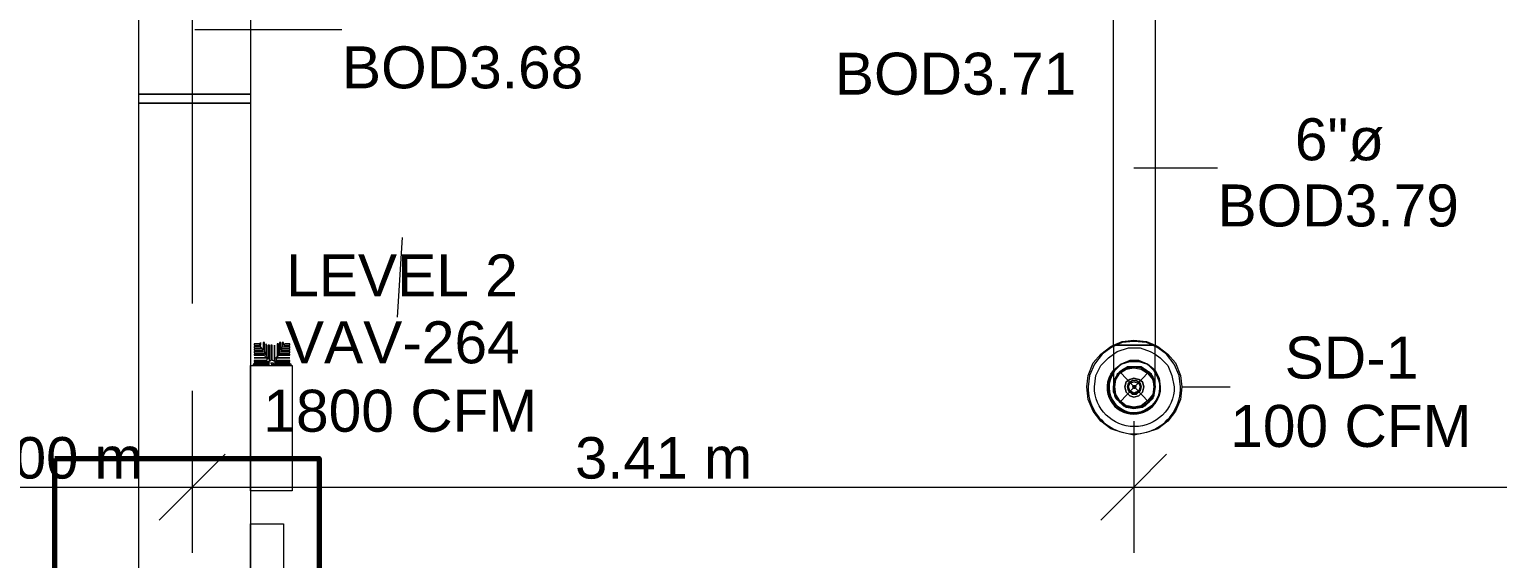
# Model space of a CAD drawing. Header units: metres. Extents: x -2 to 237, y -8 to 52.
# Drawn here: x 15.25 to 20.56, y 42.98 to 44.89 of the extents above; entities that cross this region are included whole.
import ezdxf

# ---------------------------------------------------------------- set-up
doc = ezdxf.new("R2010")
doc.units = ezdxf.units.M
doc.layers.add('HVAC - Ductos', color=5, linetype='Continuous', lineweight=0)
doc.layers.add('PDF2_Text', color=7, linetype='Continuous', lineweight=0)
doc.layers.add('PDF2_Geometry', color=7, linetype='Continuous', lineweight=0, true_color=0xaaaaaa)
doc.styles.add('PDF Helvetica', font='')
doc.styles.get('PDF Helvetica').set_extended_font_data('Helvetica')

msp = doc.modelspace()

# ---------------------------------------------------------------- linework, layer by layer
at = {"layer": 'HVAC - Ductos', "lineweight": 0}
for points in [[(16.0486, 45.6566), (16.0486, 44.6578), (15.6454, 44.6578), (15.6454, 45.6566)], [(15.6454, 44.6257), (15.6454, 44.6578), (16.0486, 44.6578), (16.0486, 44.6257)], [(16.0486, 44.6257), (16.0486, 42.8021), (15.6454, 42.8021), (15.6454, 44.6257)], [(19.1962, 43.6818), (19.2283, 43.6956), (19.2604, 43.6956), (19.2924, 43.6818), (19.3199, 43.6589), (19.2924, 43.6818), (19.2604, 43.6956), (19.2283, 43.6956), (19.1962, 43.6818), (19.1687, 43.6589)], [(16.1998, 43.2236), (16.0486, 43.2236), (16.0486, 43.6772), (16.1998, 43.6772)], [(16.1265, 43.6772), (16.1219, 43.6864), (16.1265, 43.6864), (16.1311, 43.6864)], [(19.3153, 43.6589), (19.2924, 43.6818), (19.2604, 43.691), (19.2283, 43.691), (19.1962, 43.6818), (19.1733, 43.6589), (19.1687, 43.6498), (19.1733, 43.6589), (19.1962, 43.6818), (19.2283, 43.691), (19.2604, 43.691), (19.2924, 43.6818), (19.3153, 43.6589), (19.3199, 43.6498)], [(19.1779, 43.6268), (19.1916, 43.6498), (19.2146, 43.6635), (19.242, 43.6681), (19.2695, 43.6635), (19.2924, 43.6498), (19.3108, 43.6268), (19.3153, 43.5994), (19.3108, 43.5719), (19.2924, 43.549), (19.2695, 43.5306), (19.242, 43.526), (19.2146, 43.5306), (19.1916, 43.549), (19.1779, 43.5719), (19.1733, 43.5994)], [(19.3382, 43.5994), (19.3337, 43.6314), (19.3199, 43.6589), (19.3337, 43.6314)], [(19.2146, 43.6177), (19.21, 43.5994), (19.2146, 43.6177), (19.2283, 43.6268), (19.242, 43.6314), (19.2604, 43.6268), (19.2741, 43.6177), (19.2786, 43.5994), (19.2741, 43.6177), (19.2604, 43.6268), (19.242, 43.6314), (19.2283, 43.6268)], [(19.2741, 43.581), (19.2786, 43.5994), (19.2741, 43.581), (19.2604, 43.5673), (19.242, 43.5627), (19.2283, 43.5673), (19.2146, 43.581), (19.21, 43.5994), (19.2146, 43.581), (19.2283, 43.5673), (19.242, 43.5627), (19.2604, 43.5673)], [(19.2237, 43.6131), (19.2191, 43.5994), (19.2237, 43.6131), (19.2374, 43.6222), (19.2512, 43.6222), (19.2649, 43.6131), (19.2695, 43.5994), (19.2649, 43.6131), (19.2512, 43.6222), (19.2374, 43.6222)], [(19.2649, 43.5856), (19.2695, 43.5994), (19.2649, 43.5856), (19.2512, 43.5719), (19.2374, 43.5719), (19.2237, 43.5856), (19.2191, 43.5994), (19.2237, 43.5856), (19.2374, 43.5764), (19.2512, 43.5764)], [(19.2283, 43.6131), (19.242, 43.6177), (19.2604, 43.6131), (19.2649, 43.5994), (19.2604, 43.5856), (19.242, 43.5764), (19.2283, 43.5856), (19.2237, 43.5994)], [(19.242, 43.604), (19.2374, 43.5994), (19.242, 43.604), (19.2466, 43.604), (19.2512, 43.5994), (19.2466, 43.604)], [(19.2466, 43.5948), (19.2512, 43.5994), (19.2466, 43.5948), (19.242, 43.5948), (19.2374, 43.5994), (19.242, 43.5948)], [(19.3153, 43.581), (19.3199, 43.5994), (19.3199, 43.604), (19.3153, 43.6177), (19.3199, 43.5994)], [(16.1677, 42.6372), (16.0486, 42.6372), (16.0486, 43.1046), (16.1677, 43.1046)]]:
    msp.add_lwpolyline(points, close=True, dxfattribs=at)
for points in [[(19.3199, 45.0747), (19.3199, 43.7506), (19.3291, 43.746), (19.3657, 43.7185), (19.3932, 43.6864), (19.4115, 43.6406), (19.4161, 43.5994), (19.4115, 43.5536), (19.3932, 43.5123), (19.3657, 43.4757), (19.3291, 43.4482), (19.2878, 43.4344), (19.242, 43.4253), (19.2008, 43.4344), (19.1596, 43.4482), (19.1229, 43.4757), (19.0954, 43.5123), (19.0771, 43.5536), (19.0725, 43.5994), (19.0771, 43.6406), (19.0954, 43.6864), (19.1229, 43.7185), (19.1596, 43.746), (19.1687, 43.7506), (19.1687, 45.0747)], [(15.847, 44.8914), (15.9936, 44.8914), (16.3784, 44.8914)], [(19.242, 44.392), (19.5444, 44.392)], [(16.5801, 43.8513), (16.5984, 44.14)], [(16.1952, 43.6772), (16.1952, 43.6818), (16.1311, 43.6818), (16.1906, 43.6818), (16.1906, 43.6864), (16.1357, 43.6864), (16.1402, 43.691), (16.1906, 43.691), (16.1906, 43.6956), (16.1402, 43.6956), (16.1448, 43.7048), (16.1906, 43.7048), (16.1448, 43.7048), (16.1493, 43.7139), (16.1906, 43.7139), (16.1906, 43.7185), (16.1493, 43.7185), (16.1539, 43.7231), (16.1906, 43.7231), (16.1906, 43.7277), (16.1585, 43.7277), (16.1631, 43.7322), (16.1906, 43.7322), (16.1906, 43.7368), (16.1631, 43.7368), (16.1677, 43.7414), (16.1906, 43.7414), (16.1906, 43.746), (16.1677, 43.746), (16.1723, 43.7506), (16.1906, 43.7506), (16.1906, 43.7551), (16.1723, 43.7551), (16.1677, 43.7506), (16.1677, 43.7597), (16.1631, 43.7597), (16.1631, 43.746), (16.1585, 43.7322), (16.1585, 43.7597), (16.1539, 43.7597), (16.1539, 43.7277), (16.1493, 43.7139), (16.1493, 43.7551), (16.1448, 43.7551), (16.1448, 43.7506), (16.1448, 43.7093), (16.1357, 43.7002), (16.1357, 43.7506), (16.1357, 43.691), (16.1311, 43.6956), (16.1265, 43.6956), (16.1265, 43.7506), (16.1219, 43.7506), (16.1219, 43.6956), (16.1173, 43.691), (16.1173, 43.7506), (16.1127, 43.7506), (16.1127, 43.7002), (16.1081, 43.7093), (16.1081, 43.7506), (16.1035, 43.7551), (16.1035, 43.7139), (16.099, 43.7277), (16.099, 43.7597), (16.0944, 43.7597), (16.0944, 43.7322), (16.0853, 43.746), (16.0853, 43.7597), (16.0853, 43.7506), (16.0807, 43.7551), (16.0623, 43.7551), (16.0623, 43.7506), (16.0807, 43.7506), (16.0807, 43.746), (16.0623, 43.746), (16.0623, 43.7414), (16.0853, 43.7414), (16.0853, 43.7368), (16.0623, 43.7368), (16.0623, 43.7322), (16.0898, 43.7322), (16.0944, 43.7277), (16.0623, 43.7277), (16.0623, 43.7231), (16.0944, 43.7231), (16.099, 43.7185), (16.0623, 43.7185), (16.0623, 43.7139), (16.099, 43.7139), (16.1035, 43.7048), (16.0623, 43.7048), (16.1081, 43.7048), (16.1081, 43.6956), (16.0623, 43.6956), (16.0623, 43.691), (16.1127, 43.691), (16.1173, 43.6864), (16.0623, 43.6864), (16.0623, 43.6818), (16.1173, 43.6818), (16.0577, 43.6818), (16.0577, 43.6772)], [(19.1687, 43.7506), (19.2008, 43.7643), (19.242, 43.7688), (19.2878, 43.7643), (19.3199, 43.7506)], [(19.3199, 43.746), (19.2878, 43.7597), (19.242, 43.7643), (19.2008, 43.7597), (19.1687, 43.746)], [(19.3199, 43.5994), (19.3199, 43.604), (19.3199, 43.6222), (19.3199, 43.6544), (19.3199, 43.691), (19.3199, 43.7322), (19.3199, 43.7506), (19.3153, 43.7506), (19.3108, 43.7506), (19.297, 43.7506), (19.2832, 43.7506), (19.2649, 43.7506), (19.242, 43.7506), (19.2237, 43.7506), (19.2054, 43.7506), (19.1916, 43.7506), (19.1779, 43.7506), (19.1687, 43.7506), (19.1687, 43.7048), (19.1687, 43.6681), (19.1687, 43.636), (19.1687, 43.6131), (19.1687, 43.5994)], [(19.1687, 43.7506), (19.1779, 43.7506), (19.1916, 43.7506), (19.2054, 43.7506), (19.2237, 43.7506), (19.242, 43.7506), (19.2649, 43.7506), (19.2832, 43.7506), (19.297, 43.7506), (19.3108, 43.7506), (19.3153, 43.7506), (19.3199, 43.7506)], [(19.1687, 43.7185), (19.1824, 43.7277), (19.2237, 43.7414), (19.2649, 43.7414), (19.3016, 43.7277), (19.3199, 43.7185)], [(19.1733, 43.6314), (19.1733, 43.6268), (19.1916, 43.6544), (19.1733, 43.6268), (19.1733, 43.6222), (19.1687, 43.5994), (19.1733, 43.5719), (19.1733, 43.5673), (19.1916, 43.5444), (19.21, 43.5306), (19.2191, 43.526), (19.242, 43.5215), (19.2649, 43.526), (19.2832, 43.5306), (19.297, 43.5444), (19.3108, 43.5627), (19.3153, 43.581), (19.3062, 43.5627), (19.297, 43.5444), (19.2786, 43.5352), (19.2649, 43.526), (19.242, 43.526), (19.2237, 43.526), (19.2054, 43.5352), (19.1916, 43.5444), (19.1824, 43.5627), (19.1733, 43.581), (19.1687, 43.5994), (19.1733, 43.6177), (19.1824, 43.636), (19.1916, 43.6498), (19.2054, 43.6635), (19.2237, 43.6681), (19.242, 43.6726), (19.2695, 43.6681), (19.2741, 43.6681), (19.297, 43.6544), (19.3108, 43.636), (19.3153, 43.6177), (19.3062, 43.636), (19.297, 43.6498), (19.2786, 43.6635), (19.2649, 43.6681), (19.242, 43.6726), (19.2649, 43.6726), (19.2832, 43.6635), (19.297, 43.6544), (19.3153, 43.6268), (19.3199, 43.5994), (19.3153, 43.5719), (19.3108, 43.5673), (19.297, 43.5444), (19.2741, 43.5306), (19.2695, 43.526), (19.2466, 43.5215)], [(19.21, 43.6681), (19.2146, 43.6681), (19.2191, 43.6681), (19.242, 43.6726), (19.2237, 43.6726), (19.2054, 43.6635), (19.1916, 43.6544), (19.1779, 43.636), (19.1687, 43.6177), (19.1687, 43.604), (19.1687, 43.5994), (19.1687, 43.581), (19.1779, 43.5627), (19.1916, 43.5444), (19.2054, 43.5306), (19.2237, 43.526), (19.242, 43.5215), (19.2741, 43.526), (19.297, 43.5444), (19.3153, 43.5673), (19.297, 43.5444), (19.2741, 43.5306)], [(19.1687, 43.6589), (19.1687, 43.6589)], [(19.1687, 43.6589), (19.1687, 43.6589)], [(19.1779, 43.6314), (19.1916, 43.6498), (19.21, 43.6635)], [(19.2741, 43.6681), (19.242, 43.6726), (19.2146, 43.6681), (19.1916, 43.6544), (19.2146, 43.6681), (19.242, 43.6726), (19.2741, 43.6681), (19.297, 43.6544), (19.3153, 43.6268)], [(19.2741, 43.6681), (19.2741, 43.6681)], [(19.2741, 43.6635), (19.297, 43.6498), (19.3108, 43.6314)], [(19.3199, 43.6589), (19.3199, 43.6589)], [(19.3199, 43.6589), (19.3199, 43.6589)], [(19.1687, 43.5994), (19.1733, 43.6268), (19.1687, 43.5994)], [(19.1733, 43.5673), (19.1733, 43.5719), (19.1687, 43.581), (19.1687, 43.5994), (19.1687, 43.604)], [(19.1733, 43.5719), (19.1687, 43.5994), (19.1733, 43.5673), (19.1916, 43.5444), (19.2146, 43.526), (19.242, 43.5215)], [(19.3108, 43.6222), (19.3199, 43.5994), (19.3153, 43.6268), (19.3153, 43.6222)], [(19.3153, 43.5994), (19.3108, 43.5719)], [(19.3153, 43.6268), (19.3153, 43.6268)], [(19.3199, 43.604), (19.3199, 43.5994), (19.3153, 43.581), (19.3153, 43.5719), (19.3153, 43.5673), (19.3153, 43.5719)], [(19.3153, 43.5673), (19.3199, 43.5994)], [(19.3199, 43.5994), (19.3199, 43.5994)], [(19.3199, 43.5994), (19.3199, 43.5994)], [(19.4161, 43.5994), (19.5902, 43.5994)], [(19.3108, 43.5673), (19.3108, 43.5582), (19.297, 43.5444), (19.2832, 43.5306), (19.2741, 43.5306), (19.2741, 43.526), (19.2695, 43.526), (19.2649, 43.526), (19.242, 43.5215), (19.2237, 43.526), (19.2191, 43.526), (19.2146, 43.526), (19.21, 43.5306), (19.2054, 43.5306), (19.1916, 43.5444), (19.1779, 43.5582), (19.1733, 43.5673), (19.1733, 43.5719)], [(19.21, 43.5352), (19.1916, 43.5444), (19.1779, 43.5673)], [(19.3153, 43.5673), (19.3153, 43.5673)], [(19.2191, 43.526), (19.2146, 43.526), (19.21, 43.5306)], [(19.2695, 43.5306), (19.242, 43.526), (19.2191, 43.5306)], [(19.2649, 43.526), (19.2649, 43.526)], [(19.2741, 43.5306), (19.2741, 43.526), (19.2695, 43.526)], [(15.8378, 43.4757), (15.8378, 43.2374), (15.8378, 42.9992)], [(19.242, 43.4757), (19.242, 43.2374), (19.242, 42.9992)], [(15.9569, 43.3565), (15.8378, 43.2374), (15.7187, 43.1182)], [(19.3611, 43.3565), (19.242, 43.2374), (19.1229, 43.1182)], [(14.6007, 43.2374), (15.8378, 43.2374), (19.242, 43.2374), (24.0207, 43.2374)]]:
    msp.add_lwpolyline(points, dxfattribs=at)
for points in [[(19.1687, 43.746), (19.1596, 43.7414), (19.1275, 43.7185), (19.1, 43.6818), (19.0817, 43.6406), (19.0771, 43.5994, 1.013818), (19.4115, 43.5994), (19.4069, 43.6406), (19.3886, 43.6818), (19.3611, 43.7185), (19.3291, 43.7414), (19.3199, 43.746)], [(19.3199, 43.7185), (19.3382, 43.7048), (19.3657, 43.6772), (19.3795, 43.6406), (19.3886, 43.5994, -0.994792), (19.1, 43.5994), (19.1046, 43.6406), (19.1229, 43.6772), (19.1504, 43.7048), (19.1687, 43.7185)]]:
    msp.add_lwpolyline(points, format="xyb", dxfattribs=at)
msp.add_lwpolyline([(19.1687, 43.6589), (19.155, 43.6314), (19.1458, 43.5994, 1.019058), (19.3382, 43.5994), (19.3337, 43.6314), (19.3199, 43.6498, -1.353203), (19.1504, 43.5994), (19.155, 43.6314), (19.1687, 43.6498, 1.353059), (19.3382, 43.5994, -1.435518)], format="xyb", close=True, dxfattribs=at)
at = {"layer": 'PDF2_Geometry', "lineweight": 0}
for points in [[(15.8378, 45.1709), (15.8378, 43.9017)], [(15.8378, 43.5856), (15.8378, 43.2649)]]:
    msp.add_lwpolyline(points, dxfattribs=at)
at = {"layer": 'PDF2_Geometry', "color": 8, "lineweight": 0, "true_color": 0x808080}
msp.add_lwpolyline([(19.3062, 43.6452), (19.2695, 43.6726), (19.2191, 43.6726), (19.1824, 43.6452), (19.1687, 43.5994), (19.1824, 43.5536), (19.2191, 43.526), (19.2695, 43.526), (19.3062, 43.5536), (19.3199, 43.5994)], close=True, dxfattribs=at)
for points in [[(19.1916, 43.6544), (19.297, 43.5444)], [(19.297, 43.6544), (19.1916, 43.5444)]]:
    msp.add_lwpolyline(points, dxfattribs=at)
at = {"layer": 'PDF2_Geometry', "color": 232, "lineweight": 70, "true_color": 0xe91e64}
msp.add_lwpolyline([(15.3412, 43.3411), (16.2969, 43.3411), (16.2969, 41.6238), (15.3412, 41.6238)], close=True, dxfattribs=at)

# ---------------------------------------------------------------- texts
at = {"layer": 'PDF2_Text', "lineweight": 0, "attachment_point": 4, "style": 'PDF Helvetica'}
for s, insert, char_height in [('BOD3.68', (16.3792, 44.7539), 0.1519), ('BOD3.71', (18.1615, 44.731), 0.1519), ('6"ø', (19.8247, 44.4928), 0.1519), ('BOD3.79', (19.5452, 44.2545), 0.1519), ('LEVEL 2', (16.1776, 44.0025), 0.1519), ('VAV-264', (16.173, 43.7597), 0.1519), ('SD-1', (19.788, 43.7047), 0.1519), ('1800 CFM', (16.0951, 43.5123), 0.1519), ('100 CFM', (19.591, 43.4573), 0.1519), ('1.00 m', (15.0184, 43.342), 0.15002), ('3.41 m', (17.2222, 43.342), 0.15002)]:
    msp.add_mtext(s, dxfattribs=dict(at, insert=insert, char_height=char_height))

doc.saveas('drawing.dxf')
